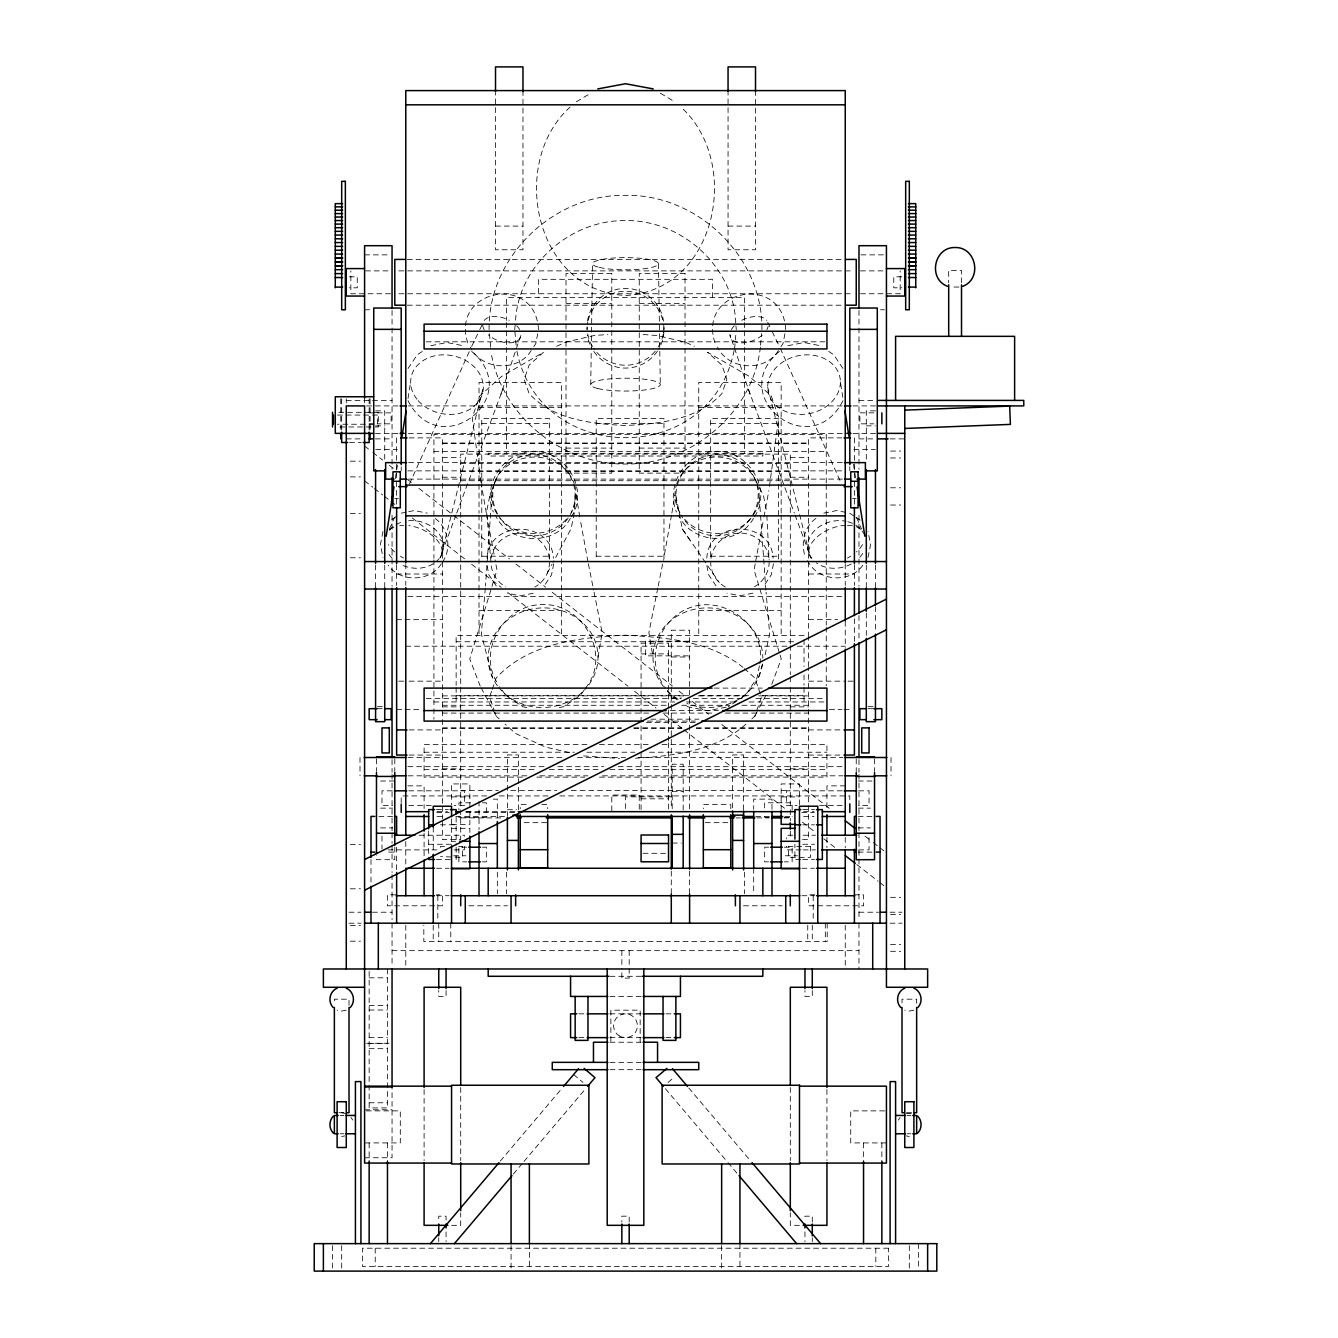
<?xml version="1.0" encoding="UTF-8"?>
<svg xmlns="http://www.w3.org/2000/svg" width="1338" height="1338" viewBox="0 0 1338 1338"><rect width="100%" height="100%" fill="white"/><g stroke="black" fill="none" stroke-linecap="round" stroke-linejoin="round"><path stroke-width="0.75" stroke-dasharray="5 3.75" d="M590.727 384.625L592.55 263.72M575.123 495.478L574.437 512.186L571.092 528.727L552.995 562.495M491.849 495.645L485.493 586.061M485.309 588.151L481.329 633.928L492.384 677.245M489.089 329.683C487.952 257.063 553.363 193.993 625.515 195.348C697.667 193.993 763.061 257.063 761.924 329.683M514.729 329.683L515.398 322.107M515.565 320.217C518.809 264.807 570.64 219.8 625.515 220.586C681.811 219.683 734.361 267.115 735.783 323.997M734.612 348.633L735.783 335.37M760.369 347.178C753.21 412.974 691.094 464.838 625.515 464.035C561.726 464.721 501.917 416.202 491.163 353.015M760.553 345.237L761.59 333.58M769.434 486.497L778.766 417.489L771.273 395.931L749.497 376.496L707.501 352.262L721.901 365.107L726.869 379.373L721.901 393.623C697.583 419.848 659.316 423.929 625.515 425.484C591.714 423.929 553.447 419.848 529.129 393.623L524.162 379.373L529.129 365.107L543.512 352.262L501.516 376.496L479.757 395.931L472.247 417.489L481.044 482.449M395.295 478.67L397.587 464.286M408.006 398.507L410.615 382.066M598.036 657.142L602.15 632.707L594.039 592.149M671.525 515.08L663.882 557.678M671.877 513.056L674.971 494.809M755.201 563.883L754.047 569.988L779.435 653.011M755.569 561.843L763.563 519.077M763.948 517.037L768.882 490.561M382.986 531.487L380.41 544.449L382.986 557.411M487.082 558.247C488.704 519.562 551.741 519.562 553.363 558.247M537.742 333.697L535.752 343.699L532.34 348.8M553.731 563.8L551.524 574.922L544.181 585.91M706.815 558.18C708.438 519.479 771.474 519.479 773.096 558.18M784.938 333.697L782.947 343.699L779.536 348.8M773.464 563.733L771.257 574.838L763.914 585.827M759.399 665.822L756.974 678.015L745.467 695.242L728.223 706.748M759.8 663.782C766.791 625.548 722.788 593.286 687.581 608.623C659.199 620.564 645.184 659.182 663.447 684.905M868.028 557.411L870.62 544.449L868.028 531.487M657.794 588.101L648.88 632.707L652.994 657.142M658.212 586.077L663.481 559.702M765.102 654.834L769.685 633.928L766.072 592.299M441.155 555.421L483.336 387.167M734.11 350.472C711.147 467.815 537.592 466.243 516.418 348.633M758.646 677.245L762.409 664.183M456.71 513.09L500.93 394.292L521.067 334.634A20.137 11.607 22.2 0 1 509.243 342.846A20.137 11.607 22.2 0 1 488.37 334.818M500.93 394.292L502.653 389.224M491.548 691.345L489.557 697.065L494.207 710.461M492.217 689.421L496.214 677.948C528.828 642.758 580.174 637.289 625.515 635.199C665.755 637.406 710.528 640.986 742.925 667.344M751.839 718.841L754.816 716.198L756.154 712.368M756.806 710.461L761.473 697.065L754.816 677.948L744.413 668.666M455.974 515.046L440.035 557.879A29.302 16.876 22.2 0 0 435.82 538.746A29.302 16.876 22.2 0 0 408.843 525.633M492.601 488.153L489.942 495.093L486.614 511.634L490.946 561.776A29.302 28.834 11.6 0 0 505.597 586.864M493.27 486.413L495.913 479.456M389.375 529.112L394.426 517.789M409.528 483.821L470.759 348.315M471.645 346.442L478.837 331.59M479.723 329.733L483.319 322.307M754.816 716.198L758.579 709.123M759.516 707.35L767.042 693.218M771.742 684.387L781.241 658.948L780.037 655.001M547.275 573.166L552.042 564.268M408.073 368.502L417.205 354.838L422.323 351.409M531.219 350.489C518.057 372.449 481.178 370.275 470.34 347.094M441.389 563.683C430.418 581.997 400.33 582.682 388.237 565.255M442.426 562.111C452.127 548.914 448.33 527.808 435.101 518.391M570.322 518.375C555.153 546.807 508.54 544.516 495.478 515.214M571.376 516.803C589.422 489.859 565.957 450.655 533.962 451.274C503.841 451.207 481.764 484.239 493.354 512.036M778.415 350.489C765.252 372.449 728.374 370.275 717.536 347.094M584.121 690.074L580.659 695.242L563.432 706.748L559.368 707.551M585.258 688.351C612.051 656.423 584.171 603.572 543.111 604.592C503.908 603.739 475.525 652.526 498.656 684.905M753.428 518.375C738.258 546.807 691.646 544.516 678.583 515.214M754.498 516.803C772.528 489.859 749.063 450.655 717.068 451.274C686.946 451.207 664.869 484.239 676.459 512.036M842.957 400.731C810.761 464.035 725.045 396.516 779.385 351.409M862.793 565.255C849.747 584.02 817.317 581.311 807.533 560.555M898.333 1120.057L900.056 1117.481M570.122 107.073C508.256 162.784 534.782 290.982 625.515 295.481C716.231 290.982 742.757 162.784 680.891 107.073M500.328 1161.066L562.194 1088.028M513.324 1174.078L523.024 1162.622M524.028 1161.434L585.626 1088.697M745.902 724.159C716.399 750.718 673.767 756.054 635.517 758.228M668.08 1082.425L674.285 1077.174M391.9 519.445L398.189 515.247M815.929 518.391C803.837 526.888 800.559 543.914 805.443 557.411M576.344 101.805L590.643 93.208M556.591 346.308L565.941 342.06L594.189 335.504L607.887 334.517M430.869 345.706L446.976 342.511L463.099 345.706M958.961 287.034L951.251 287.034M787.931 345.706L804.038 342.511L820.161 345.706M401.316 513.14L406.869 512.036M408.726 511.668L414.278 510.564L427.24 513.14M823.773 513.14L836.735 510.564L846.001 512.404M533.193 593.252L520.231 595.828L507.269 593.252M752.926 593.169L739.947 595.761L726.986 593.169M726.2 707.15L707.902 710.796L687.581 706.748L684.136 704.44M346.241 1010.173L341.692 1011.093L337.143 1010.173M913.887 1010.173L909.322 1011.093L904.772 1010.173M341.692 1136.514L344.736 1135.912M906.294 1113.316L913.887 1113.617M495.512 226.089L522.974 226.089M728.056 226.089L755.518 226.089M364.588 254.856L390.094 254.856M860.936 254.856L884.485 254.856M407.321 259.421L843.693 259.421M365.475 270.878L390.529 270.878M398.891 270.878L852.139 270.878M860.485 270.878L885.555 270.878M349.268 276.815L357.263 276.815L357.263 287.804L349.268 287.804M901.762 276.815L893.767 276.815L893.767 287.804L901.762 287.804M390.529 293.758L350.857 293.758L350.857 270.878M398.891 293.758L852.139 293.758M860.485 293.758L900.173 293.758L900.173 270.878M566.007 303.592L611.784 303.592M639.246 303.592L685.023 303.592M407.321 305.198L843.693 305.198M364.588 309.78L370.475 309.78M880.555 309.78L884.485 309.78M426.186 341.826L824.844 341.826M346.274 400.413L392.051 400.413M858.979 400.413L875.621 400.413M366.662 405.916L397.988 405.916M408.425 405.916L842.606 405.916M853.042 405.916L875.621 405.916M479.021 407.505L561.425 407.505M698.754 407.438L781.158 407.438M375.577 410.85L384.725 410.85L384.725 460.841M875.453 410.85L866.305 410.85L866.305 460.841M338.782 412.321L378.32 412.321L378.32 426.973L338.782 426.973M369.154 412.857L375.158 412.857M377.149 412.857L391.131 412.857L391.131 423.845L377.149 423.845M873.881 412.857L859.882 412.857L859.882 423.845L873.881 423.845M337.444 415.064L377.4 415.064L377.4 424.23L337.444 424.23M481.764 423.594L549.517 423.594M596.213 423.594L663.966 423.594M710.662 423.594L778.415 423.594M369.154 423.845L375.158 423.845M375.577 425.852L384.725 425.852M866.305 425.852L875.453 425.852M375.409 433.378L397.988 433.378M408.425 433.378L842.606 433.378M853.042 433.378L875.621 433.378M409.11 437.877L442.41 437.877L442.41 804.305M841.92 437.877L808.62 437.877L808.62 634.864M346.274 438.881L360.842 438.881M375.409 438.881L392.051 438.881M858.979 438.881L875.621 438.881M890.188 438.881L904.756 438.881M349.536 442.527L361.31 442.527M442.41 443.012L808.62 443.012M442.41 443.647L808.62 443.647M566.007 448.096L611.784 448.096M639.246 448.096L685.023 448.096M375.694 449.535L397.286 449.535M853.744 449.535L875.32 449.535M890.506 451.073L900.675 451.073M433.93 451.625L826.248 451.625M442.41 457.629L460.707 457.629M790.306 457.629L808.62 457.629M890.506 457.981L900.675 457.981M350.339 461.175L360.507 461.175M408.592 462.63L842.438 462.63M460.707 463.517L790.306 463.517M407.873 470.859L843.157 470.859M460.707 471.327L790.306 471.327M350.339 476.897L360.507 476.897M442.41 477.231L460.707 477.231M790.306 477.231L808.62 477.231M408.592 479.104L842.438 479.104M460.707 480.727L790.306 480.727M890.506 487.801L900.675 487.801M394.794 498.355L398.456 498.355M852.574 498.355L856.236 498.355M890.506 505.028L900.675 505.028M350.339 513.541L360.507 513.541M481.764 556.223L549.517 556.223M596.213 556.223L663.966 556.223M710.662 556.223L778.415 556.223M350.339 557.779L360.507 557.779M396.633 574.002L442.41 574.002M808.62 574.002L854.397 574.002M407.873 596.43L843.157 596.43M479.021 610.446L561.425 610.446M698.754 610.362L781.158 610.362M396.633 619.645L402.872 619.645M404.946 619.645L442.41 619.645M808.62 619.645L837.755 619.645M804.038 635.466L456.141 635.466L456.141 685.34M689.605 641.203L645.652 641.203L645.652 655.854L689.605 655.854M456.141 641.738L793.618 641.738M405.782 646.204L786.928 646.204M797.331 646.204L845.248 646.204M641.069 653.897L668.548 653.897M671.291 656.991L689.605 656.991M398.707 681.159L407.036 681.159M409.11 681.159L442.41 681.159M808.62 681.159L846.068 681.159M848.158 681.159L854.397 681.159M714.224 688.1L762.225 688.1M456.141 695.693L689.455 695.693M699.874 695.693L751.956 695.693M762.376 695.693L804.038 695.693M442.41 695.877L683.768 695.877M698.336 695.877L746.203 695.877M758.679 695.877L808.62 695.877M671.291 698.051L681.46 698.051M426.186 698.603L680.825 698.603M693.352 698.603L743.443 698.603M755.97 698.603L824.844 698.603M433.93 701.965L674.887 701.965M686.427 701.965L736.519 701.965M749.029 701.965L824.158 701.965M442.41 705.277L667.127 705.277M681.694 705.277L729.544 705.277M742.038 705.277L808.62 705.277M377.4 706.665L382.885 706.665M868.128 706.665L873.63 706.665M442.41 706.865L460.707 706.865M790.306 706.865L808.62 706.865M377.149 708.672L383.136 708.672M867.877 708.672L873.881 708.672M396.633 709.424L402.872 709.424M404.946 709.424L421.604 709.424M829.426 709.424L841.92 709.424M843.994 709.424L852.323 709.424M670.388 710.595L718.389 710.595M442.41 713.087L650.485 713.087M662.962 713.087L712.903 713.087M725.397 713.087L808.62 713.087M650.954 719.175L698.954 719.175M647.425 721.098L695.442 721.098M646.321 722.47L696.262 722.47M442.41 727.788L621.35 727.788M633.827 727.788L681.694 727.788M696.262 727.788L808.62 727.788M442.41 728.407L621.35 728.407M633.827 728.407L681.694 728.407M696.262 728.407L808.62 728.407M409.11 729.912L442.41 729.912M808.62 729.912L841.92 729.912M586.897 744.497L424.096 744.497L424.096 777.127L524.279 777.127M599.424 744.497L649.515 744.497M662.042 744.497L826.934 744.497L826.934 777.127L599.424 777.127M424.096 752.224L574.37 752.224M586.897 752.224L634.898 752.224M649.515 752.224L826.934 752.224M409.11 755.067L442.41 755.067M808.62 755.067L841.92 755.067M408.09 757.509L562.796 757.509M577.431 757.509L625.515 757.509M638.059 757.509L842.94 757.509M407.873 766.674L545.319 766.674M557.829 766.674L603.639 766.674M618.223 766.674L843.157 766.674M442.41 768.798L460.707 768.798M790.306 768.798L808.62 768.798M424.096 769.383L536.806 769.383M549.333 769.383L599.424 769.383M609.86 769.383L826.934 769.383M408.09 775.823L527.256 775.823M539.799 775.823L587.884 775.823M602.518 775.823L842.94 775.823M536.806 777.127L584.806 777.127M380.561 781.007L394.794 781.007M858.26 781.007L874.534 781.007M407.822 785.858L424.096 785.858L424.096 808.52M845.248 785.858L826.934 785.858L826.934 808.52M460.707 790.44L498.271 790.44M510.781 790.44L556.675 790.44M571.276 790.44L790.306 790.44M392.285 790.825L381.982 790.825L381.982 805.476L392.285 805.476M408.759 790.825L464.37 790.825L464.37 805.476L454.084 805.476M842.271 790.825L786.644 790.825L786.644 805.476L796.946 805.476M858.745 790.825L869.048 790.825L869.048 805.476L858.745 805.476M672.211 791.31L683.183 791.31M486.748 795.926L401.199 795.926L401.199 804.171M499.275 795.926L549.349 795.926M559.786 795.926L849.814 795.926L849.814 804.171M451.558 796.913L469.872 796.913M671.291 796.846L625.515 796.846L625.515 810.51M781.158 796.913L799.472 796.913M641.069 798.819L668.548 798.819M493.27 799.137L497.335 799.137L497.335 819.475M470.658 802.8L458.884 802.8L458.884 810.126M482.433 802.8L486.346 802.8L486.346 817.451L458.884 817.451L458.884 816.481M526.118 804.623L520.231 804.623L520.231 808.721M541.806 804.623L547.694 804.623L547.694 808.721M408.759 805.476L431.421 805.476M819.609 805.476L842.271 805.476M380.561 808.135L392.753 808.135M858.26 808.135L870.469 808.135M436.523 809.624L448.297 809.624M507.403 809.741L516.568 809.741M802.733 809.624L814.508 809.624M465.808 811.38L469.872 811.38M437.024 811.664L447.444 811.664M466.176 811.664L516.167 811.664M803.586 811.664L814.006 811.664M436.673 812.417L449.2 812.417M465.892 812.417L515.966 812.417M801.83 812.417L814.34 812.417M378.905 816.414L392.87 816.414M437.024 816.464L443.279 816.464M455.773 816.464L505.747 816.464M755.686 816.464L770.27 816.464M784.837 816.464L793.166 816.464M803.586 816.464L814.006 816.464M858.143 816.414L872.125 816.414M768.597 817.451L764.667 817.451L764.667 813.788M784.285 817.451L792.146 817.451L792.146 816.481M460.707 817.903L502.436 817.903M736.067 817.903L740.249 817.903M756.94 817.903L769.45 817.903M784.051 817.903L790.306 817.903M524.145 822.669L547.694 822.669M705.293 822.669L730.799 822.669M451.558 824.359L469.872 824.359L469.872 783.934L451.558 783.934L451.558 804.74M440.436 824.81L456.141 824.81M802.733 824.81L814.508 824.81M380.561 827.904L392.753 827.904M858.26 827.904L870.469 827.904M451.558 828.322L469.872 828.322L469.872 834.21M419.062 835.23L464.37 835.23L464.37 836.217M792.832 835.23L786.644 835.23L786.644 838.893M803.135 835.23L815.494 835.23M802.516 839.562L808.62 839.562L808.62 667.511M451.558 841.301L455.622 841.301M672.211 843.057L681.36 843.057M428.678 844.261L452.211 844.261M802.733 844.261L814.508 844.261M350.339 844.579L360.507 844.579M444.567 846.369L440.57 846.369L440.57 849.128M458.549 846.369L462.547 846.369L462.547 857.357L440.57 856.621M466.728 847.205L458.884 847.205L458.884 861.856L466.728 861.856M482.433 847.205L486.346 847.205L486.346 861.856L482.433 861.856M768.597 847.205L764.667 847.205L764.667 861.856L768.597 861.856M784.285 847.205L792.146 847.205L792.146 861.856L784.285 861.856M388.154 849.881L437.593 849.881M454.084 849.881L464.37 849.881L464.37 846.218M801.061 849.881L786.644 849.881L786.644 846.218M803.135 849.881L815.494 849.881M858.745 849.881L869.048 849.881L869.048 836.217M388.706 852.105L396.633 852.105M858.143 852.105L872.125 852.105M643.043 853.293L666.575 853.293M453.599 855.785L465.808 855.785M785.222 855.785L797.431 855.785M436.523 859.464L452.211 859.464M800.776 859.464L794.889 859.464L794.889 844.261M802.733 859.464L814.508 859.464M436.623 868.262L449.133 868.262M801.88 868.262L814.407 868.262M350.339 888.8L360.507 888.8M395.613 894.804L387.468 894.804L387.468 905.793L442.41 905.793L442.41 894.804L436.305 894.804M814.725 894.804L808.62 894.804L808.62 905.793L863.545 905.793L863.545 894.804L855.417 894.804M436.623 895.724L449.133 895.724M801.88 895.724L814.407 895.724M890.506 897.33L900.675 897.33M468.852 905.793L507.503 905.793M743.51 905.793L782.178 905.793M349.017 912.215L361.009 912.215M372.432 912.215L392.051 912.215M858.979 912.215L878.598 912.215M890.021 912.215L902.013 912.215M890.506 914.54L900.675 914.54M349.017 923.187L361.009 923.187M890.021 923.187L902.013 923.187M350.339 925.461L360.507 925.461M350.339 941.183L360.507 941.183M890.506 944.377L900.675 944.377M392.051 950.666L858.979 950.666M890.506 951.285L900.675 951.285M609.961 976.288L641.053 976.288M369.154 977.827L387.468 977.827M609.961 996.442L641.053 996.442M369.154 1005.457L387.468 1005.457M369.154 1010.006L387.468 1010.006M578.869 1013.836L585.091 1013.836M609.961 1013.836L641.053 1013.836M665.939 1013.836L672.144 1013.836M369.154 1037.636L387.468 1037.636M578.869 1037.636L585.091 1037.636M609.961 1037.636L641.053 1037.636M665.939 1037.636L672.144 1037.636M610.011 1042.218L641.019 1042.218M366.545 1043.272L390.094 1043.272M369.154 1043.523L387.468 1043.523M369.154 1048.674L387.468 1048.674M610.011 1062.355L641.019 1062.355M610.044 1069.681L640.986 1069.681M369.154 1102.78L387.468 1102.78M364.588 1109.787L392.051 1109.787M366.344 1110.875L400.296 1110.875L400.296 1142.92L362.782 1142.92M884.686 1110.875L850.734 1110.875L850.734 1142.92L888.248 1142.92M338.899 1112.714L344.502 1112.714M906.528 1112.714L912.131 1112.714M340.12 1115.457L343.933 1115.457M907.08 1115.457L910.91 1115.457M340.12 1133.771L343.933 1133.771M907.08 1133.771L910.91 1133.771M364.588 1157.755L392.051 1157.755L392.051 1086.941M451.558 1225.324L460.707 1225.324L460.707 1212.797M799.472 1225.324L790.306 1225.324L790.306 1212.797M643.126 334.517L656.824 335.504L685.089 342.06L694.422 346.308M583.502 755.92L619.511 758.512M526.854 707.551L522.79 706.748L505.563 695.242L499.81 686.628M906.294 1135.912L909.322 1136.514M341.692 1112.714L346.241 1113.617M569.536 752.675L545.603 747.122L515.515 733.441L505.128 724.159M660.387 93.208L674.67 101.805M828.69 351.409L833.825 354.838L842.957 368.502M849.697 513.14L854.413 516.301M855.986 517.338L860.685 520.499M471.645 351.409C525.968 396.516 440.269 464.035 408.073 400.731M677.245 699.841L670.355 695.242L664.601 686.628M364.588 446.006L371.161 451.14M372.817 452.428L382.685 460.121M389.274 465.256L395.864 470.391M407.388 479.372L412.321 483.235M418.911 488.37L451.826 514.026M453.482 515.314L509.444 558.95M516.033 564.084L545.67 587.181M552.26 592.316L672.429 686.009M679.018 691.144L685.608 696.278M692.181 701.413L708.655 714.241M721.818 724.51L830.463 809.206M865.034 836.166L871.623 841.301M873.279 842.589L878.213 846.436M879.852 847.707L884.803 851.57M364.588 480.844L372.817 487.249M374.456 488.537L382.685 494.96M384.341 496.231L389.274 500.094M390.93 501.365L395.864 505.229M412.321 518.057L465.005 559.117M471.595 564.251L501.215 587.365M507.804 592.5L627.974 686.177M634.563 691.311L655.971 708.003M664.2 714.408L682.313 728.541M683.952 729.812L786.025 809.39M802.482 822.218L814.006 831.199M823.89 838.909L835.414 847.891M856.805 864.565L878.213 881.257M879.852 882.545L884.803 886.392M573.634 1074.548L582.933 1082.425M492.451 709.123L496.214 716.198L499.174 718.841M688.819 1088.028L750.685 1161.066M665.404 1088.697L726.986 1161.434M728.006 1162.622L737.706 1174.078M675.941 495.645L682.263 528.878L719.275 582.498M682.263 528.878L691.763 542.81M715.997 585.827L708.655 574.838L706.079 561.876M496.264 585.91L488.922 574.922L486.346 561.96M350.974 1117.481L352.697 1120.057M480.225 686.143L469.772 658.948L496.967 569.988L495.06 559.802M481.162 687.916L491.514 707.35M755.067 479.305L758.73 486.246M759.649 487.969L763.312 494.909L766.657 511.434M767.711 322.307L771.29 329.733M772.193 331.59L779.368 346.442M780.271 348.315L841.485 483.821M856.604 517.789L861.639 529.112M748.377 389.224L794.32 513.09M795.04 515.046L810.995 557.879A29.302 16.876 -22.2 0 1 816.414 537.558A29.302 16.876 -22.2 0 1 845.716 525.316M494.876 712.368L496.214 716.198M750.1 394.292L729.946 334.634A20.137 11.607 -22.2 0 0 741.77 342.846A20.137 11.607 -22.2 0 0 762.66 334.818M767.678 387.167L809.858 555.421M587.951 561.743L580.174 519.144M588.352 563.766L593.637 590.125M785.724 329.683C782.596 272.383 696.245 289.56 715.278 343.699M538.528 329.683C535.401 272.383 449.05 289.56 468.083 343.699M486.33 512.972L481.312 484.473M486.698 514.996L494.692 557.779M576.059 494.809L579.839 517.12M840.398 382.066A36.628 29.469 -11.6 0 1 785.858 411.586A36.628 29.469 -11.6 0 1 785.858 360.19A36.628 29.469 -11.6 0 1 840.398 382.066L843.007 398.507M853.443 464.286L855.718 478.67M735.95 325.903L736.285 329.683M514.896 331.573L516.251 346.743M489.44 333.58L490.829 349.118M765.888 590.225L759.164 495.645M766.858 515.448L769.099 559.568M658.463 263.72L660.303 384.625M961.52 282.77L961.52 270.41L948.692 270.41L948.692 282.77M918.487 1243.638L918.487 1269.143M916.647 1003.316L916.647 999.185L902.013 999.185L902.013 1005.373M909.322 1245.594L909.322 1269.143M891.024 757.509L891.024 775.823M881.859 1142.92L881.859 1161.417M875.805 1248.203L875.805 1266.517M875.453 565.004L875.453 587.917M875.453 606.666L875.453 632.088M874.534 758.847L874.534 771.508M866.305 565.004L866.305 587.917M866.305 612.921L866.305 637.908M863.545 1142.92L863.545 1161.417M858.979 310.466L858.979 469.253M858.979 515.23L858.979 586.261M858.979 615.513L858.979 640.584M858.979 759.683L858.979 772.227M858.979 774.301L858.979 830.714M858.979 832.805L858.979 919.524M858.979 923.187L858.979 968.98M856.236 758.847L856.236 771.508M854.397 437.877L854.397 505.329M854.397 564.72L854.397 585.509M854.397 618.775L854.397 642.758M849.814 466.694L849.814 470.859M845.248 563.783L845.248 585.442M845.248 621.317L845.248 647.927M845.248 837.371L845.248 847.656M845.248 925.277L845.248 966.889M827.202 923.187L827.202 941.5L423.828 941.5L423.828 925.227M826.934 837.371L826.934 847.656M826.934 1089.6L826.934 1160.598M826.248 482.968L826.248 434.398L433.93 434.398L433.93 482.968M826.248 484.557L826.248 558.23M826.248 559.819L826.248 625.114M826.248 627.204L826.248 656.473M826.248 658.062L826.248 685.742M825.312 923.187L825.312 941.5M813.203 895.724L813.203 919.273M812.283 925.227L812.283 941.5M812.283 990.555L812.283 996.442L804.958 996.442L804.958 990.555M812.283 1222.046L812.283 1216.175L804.958 1216.175L804.958 1220.089M812.283 1237.75L812.283 1241.664M808.62 635.416L808.62 666.608M807.751 925.227L807.751 941.5M804.958 1231.863L804.958 1241.664M804.038 639.631L804.038 666.659M804.038 674.921L804.038 685.34M804.038 687.381L804.038 701.965M799.472 804.74L799.472 783.934L781.158 783.934L781.158 809.423M792.146 810.126L792.146 802.8L764.667 802.8L764.667 810.126M790.306 643.829L790.306 454.117L460.707 454.117L460.707 685.491M790.306 645.451L790.306 674.687M790.306 676.76L790.306 685.491M790.306 687.197L790.306 820.896M790.306 831.216L790.306 839.562M790.306 1087.51L790.306 1160.598M781.158 513.14L781.158 382.384L698.754 382.384L698.754 513.14M781.158 515.03L781.158 635.416M778.415 559.15L778.415 418.577L710.662 418.577L710.662 559.15M771.993 809.306L771.993 799.137L753.695 799.137L753.695 809.306M755.518 90.599L755.518 249.771L728.056 249.771L728.056 92.657M753.695 868.262L753.695 893.767M744.53 320.468L744.53 297.638L506.483 297.638L506.483 320.468M744.53 322.542L744.53 328.763M744.53 330.837L744.53 345.371M744.53 347.445L744.53 453.281M744.53 872.192L744.53 893.767M743.61 809.741L743.61 754.933L732.622 754.933L732.622 809.741M739.947 1243.638L739.947 1269.143M730.799 808.721L730.799 804.623L703.336 804.623L703.336 808.721M721.65 1245.594L721.65 1269.143M712.485 297.638L712.485 279.324L538.528 279.324L538.528 297.638M698.754 515.03L698.754 635.416M689.605 808.921L689.605 630.215L671.291 630.215L671.291 808.921M689.605 871.071L689.605 894.102M683.183 809.975L683.183 764.215L672.211 764.215L672.211 809.975M671.291 871.071L671.291 894.102M668.548 707.852L668.548 643.177L641.069 643.177L641.069 809.54M668.548 709.926L668.548 741.051M668.548 742.774L668.548 809.54M663.966 559.15L663.966 418.577L596.213 418.577L596.213 559.15M640.166 1042.218L640.166 1010.173L610.864 1010.173L610.864 1042.218M639.246 809.256L639.246 795.023L611.784 795.023L611.784 813.337M629.178 950.666L629.178 966.354M629.178 968.311L629.178 978.128L621.852 978.128L621.852 968.311M629.178 1222.046L629.178 1216.175L621.852 1216.175L621.852 1222.046M621.852 950.666L621.852 966.354M587.064 326.823L587.064 329.683A38.451 38.401 0 0 1 587.8 322.19M561.425 513.207L561.425 382.451L479.021 382.451L479.021 513.207M561.425 515.097L561.425 635.5M549.517 559.15L549.517 418.577L481.764 418.577L481.764 559.15M529.38 1243.638L529.38 1269.143M522.974 90.599L522.974 249.771L495.512 249.771L495.512 92.657M518.391 809.741L518.391 754.933L507.403 754.933L507.403 815.963M511.066 1245.594L511.066 1269.143M506.483 322.542L506.483 328.763M506.483 330.837L506.483 345.371M506.483 347.445L506.483 453.281M506.483 872.192L506.483 893.767M497.335 872.192L497.335 893.767M479.021 515.097L479.021 635.5M479.021 801.178L479.021 829.644M460.707 687.197L460.707 839.562L442.41 839.562L442.41 820.779M460.707 1087.51L460.707 1160.598M456.141 687.381L456.141 701.965M456.141 817.217L456.141 845.198M456.141 847.238L456.141 859.464M451.558 818.756L451.558 845.231M450.772 923.187L450.772 941.5M446.072 990.555L446.072 996.442L438.747 996.442L438.747 990.555M446.072 1220.089L446.072 1216.175L438.747 1216.175L438.747 1222.046M446.072 1231.863L446.072 1241.664M442.41 806.162L442.41 818.823M438.747 923.187L438.747 941.5M438.747 1237.75L438.747 1241.664M437.827 895.724L437.827 919.273M433.93 484.557L433.93 558.23M433.93 559.819L433.93 707.702M433.93 708.722L433.93 719.175M433.244 827.118L433.244 852.172M433.211 925.227L433.211 941.5M428.678 830.931L428.678 859.464M424.096 833.24L424.096 857.959M424.096 1089.6L424.096 1160.598M405.782 563.783L405.782 585.442M405.782 841.485L405.782 866.204M405.782 925.277L405.782 966.889M401.199 466.694L401.199 470.859M396.633 437.877L396.633 505.329M396.633 564.72L396.633 585.509M396.633 847.205L396.633 870.386M394.794 758.847L394.794 771.508M394.794 847.171L394.794 859.698L376.48 859.698L376.48 855.517M392.051 310.466L392.051 469.253M392.051 515.23L392.051 586.261M392.051 759.683L392.051 772.227M392.051 774.301L392.051 830.714M392.051 832.805L392.051 843.258M392.051 845.348L392.051 872.51M392.051 874.6L392.051 919.524M392.051 923.187L392.051 966.889M387.468 968.98L387.468 1107.931L369.154 1107.931L369.154 968.98M387.468 1142.92L387.468 1161.417M384.725 565.004L384.725 587.917M381.982 836.217L381.982 848.894M376.48 758.847L376.48 771.508M375.577 565.004L375.577 587.917M375.225 1248.203L375.225 1266.517M370.994 859.531L370.994 884.602M370.074 398.791L370.074 429.314M369.154 398.841L369.154 430.05M369.154 1142.92L369.154 1161.417M364.588 398.791L364.588 402.855M360.006 757.509L360.006 775.823M349.017 1005.373L349.017 999.185L334.366 999.185L334.366 1003.316M346.274 398.791L346.274 402.855M341.692 398.841L341.692 430.05M341.692 1245.594L341.692 1269.143M340.772 398.791L340.772 429.314M332.543 1245.594L332.543 1269.143M862.492 544.583A29.302 16.876 -22.2 0 1 856.437 551.908M850.65 556.223A29.302 16.876 -22.2 0 1 847.406 558.097M847.406 525.299A29.302 16.876 -22.2 0 1 854.865 526.286M856.437 526.804A29.302 16.876 -22.2 0 1 862.492 531.002M768.112 326.372A20.137 11.607 -22.2 0 1 766.808 329.784M731.418 329.583A20.137 11.607 -22.2 0 1 734.311 325.753M741.77 320.3A20.137 11.607 -22.2 0 1 766.808 320.451M862.675 553.38A29.302 23.566 -11.6 0 1 858.845 558.331M851.269 563.984A29.302 23.566 -11.6 0 1 816.163 562.679M811.932 558.582A29.302 23.566 -11.6 0 1 814.022 531.203A29.302 23.566 -11.6 0 1 846.118 521.318M847.874 521.736A29.302 23.566 -11.6 0 1 863.612 533.477M756.957 484.925A41.194 40.508 -19 0 1 751.254 517.405M750.083 519.077A41.194 40.508 -19 0 1 680.774 514.695M679.068 511.149A41.194 40.508 -19 0 1 703.186 457.178A41.194 40.508 -19 0 1 756.405 483.001M769.199 561.575A29.302 28.8 -19 0 1 754.565 586.73M725.347 587.031A29.302 28.8 -19 0 1 710.712 562.177M710.963 558.431A29.302 28.8 -19 0 1 768.949 557.829M762.459 664.049A54.925 49.774 3.2 0 1 686.896 703.47M678.232 699.272A54.925 49.774 3.2 0 1 664.819 688.117M663.497 686.528A54.925 49.774 3.2 0 1 690.926 610.178A54.925 49.774 3.2 0 1 762.827 658.246M757.341 484.523A42.114 38.166 3.2 0 1 752.073 516.786M750.869 518.324A42.114 38.166 3.2 0 1 684.538 519.144M679.921 512.805A42.114 38.166 3.2 0 1 676.225 485.51M676.794 483.704A42.114 38.166 3.2 0 1 715.027 457.078A42.114 38.166 3.2 0 1 755.97 481.011M403.624 558.097A29.302 16.876 22.2 0 1 400.363 556.223M394.576 551.908A29.302 16.876 22.2 0 1 388.538 544.583M389.692 529.748A29.302 16.876 22.2 0 1 394.576 526.804M399.744 525.55A29.302 16.876 22.2 0 1 403.624 525.299M484.222 329.784A20.137 11.607 22.2 0 1 482.75 324.733M484.222 320.451A20.137 11.607 22.2 0 1 509.243 320.3M516.719 325.753A20.137 11.607 22.2 0 1 519.612 329.583M408.608 520.766A29.302 23.566 11.6 0 1 439.382 534.213A29.302 23.566 11.6 0 1 436.389 561.425M433.194 563.816A29.302 23.566 11.6 0 1 399.761 563.984M392.185 558.331A29.302 23.566 11.6 0 1 387.418 551.641M389.475 530.3A29.302 23.566 11.6 0 1 403.156 521.736M494.575 483.169A41.194 40.541 11.6 0 1 550.654 458.232A41.194 40.541 11.6 0 1 569.286 516.284M568.198 517.973A41.194 40.541 11.6 0 1 498.622 515.849M497.636 514.093A41.194 40.541 11.6 0 1 494.023 485.092M549.5 562.144A29.302 28.834 11.6 0 1 534.849 587.048M491.197 558.03A29.302 28.834 11.6 0 1 549.249 558.398M497.452 685.809A54.925 49.774 -3.2 0 1 508.574 619.327A54.925 49.774 -3.2 0 1 582.482 622.571A54.925 49.774 -3.2 0 1 584.84 689.639M581.946 692.499A54.925 49.774 -3.2 0 1 543.111 707.468M541.188 707.468A54.925 49.774 -3.2 0 1 498.706 687.414M574.788 485.51A42.114 38.166 -3.2 0 1 571.109 512.805M566.476 519.144A42.114 38.166 -3.2 0 1 497.836 515.197M496.799 513.558A42.114 38.166 -3.2 0 1 493.672 484.523M495.06 481.011A42.114 38.166 -3.2 0 1 536.003 457.078A42.114 38.166 -3.2 0 1 574.236 483.704M663.23 334.316A38.451 38.401 0 0 1 656.389 349.72M655.219 351.208A38.451 38.401 0 0 1 593.537 348.148M592.517 346.542A38.451 38.401 0 0 1 587.248 330.553M587.466 321.22A38.451 38.401 0 0 1 663.548 321.22M663.548 332.443A38.451 38.401 0 0 0 663.966 326.823L663.966 329.683A38.451 38.401 0 0 0 663.23 322.19M663.916 331.54A38.451 38.401 0 0 1 658.513 349.402M657.476 351.024A38.451 38.401 0 0 1 591.58 347.746M589.991 344.384A38.451 38.401 0 0 1 587.466 335.303M588.218 320.334A38.451 38.401 0 0 1 662.812 320.334M611.784 273.454L566.007 273.454L566.007 473.117L611.784 473.117L611.784 273.454M685.023 273.454L639.246 273.454L639.246 473.117L685.023 473.117L685.023 273.454M762.844 453.281L488.186 453.281L488.186 456.024L762.844 456.024L762.844 453.281M810.443 846.369L788.483 846.369L788.483 857.357L810.443 857.357L810.443 846.369M888.532 1248.203L362.481 1248.203L362.481 1266.517L888.532 1266.517L888.532 1248.203M619.561 1036.047A11.908 11.908 0 0 0 637.406 1025.728A11.908 11.908 0 0 0 619.561 1015.425A11.908 11.908 0 0 0 619.561 1036.047M418.142 400.647A36.628 29.469 11.6 0 0 480.576 398.339A36.628 29.469 11.6 0 0 442.242 354.871A36.628 29.469 11.6 0 0 418.142 400.647M597.919 388.522A34.788 6.422 0 0 0 657.66 387.083A34.788 6.422 0 0 0 620.966 378.253A34.788 6.422 0 0 0 597.919 388.522M599.357 267.416A32.965 6.088 0 0 0 655.955 266.045A32.965 6.088 0 0 0 621.217 257.682A32.965 6.088 0 0 0 599.357 267.416"/><path stroke-width="1.5" d="M386.18 536.237L393.991 486.898M401.818 437.559L406.05 410.85M350.104 1007.598C355.891 1001.844 353.801 991.291 346.241 988.18M333.279 1116.193C328.847 1120.809 328.847 1128.419 333.279 1133.035M917.751 1007.598C923.521 1001.844 921.43 991.291 913.887 988.18M917.751 1133.035C922.183 1128.419 922.183 1120.809 917.751 1116.193M430.401 1243.638L498.99 1162.655M563.549 1086.439L578.568 1068.711M454.402 1243.638L511.986 1175.65M587.599 1086.372L594.992 1077.642L584.137 1068.426M666.893 1068.426L656.021 1077.642L663.431 1086.372M962.808 286.282C982.56 278.772 976.222 246.894 955.115 247.53C933.991 246.894 927.652 278.772 947.404 286.282M337.143 988.18C329.6 991.291 327.492 1001.844 333.279 1007.598M904.772 988.18C897.229 991.291 895.139 1001.844 900.909 1007.598M364.588 859.548L886.442 599.09M364.588 890.238L886.442 629.78M597.785 88.91L625.515 83.742L653.245 88.91M904.756 410.13L1009.688 406.1L1010.391 424.397L904.756 428.461M405.782 104.816L845.248 104.816M342.612 203.627L335.286 203.627L335.286 287.804M908.418 203.627L915.744 203.627L915.744 287.804M335.286 206.872L342.612 206.888M908.418 206.888L915.744 206.872M335.286 210.217L342.612 210.183M908.418 210.183L915.744 210.217M335.286 213.595L342.612 213.578M908.418 213.578L915.744 213.595M335.286 217.024L342.612 217.04M908.418 217.04L915.744 217.024M335.286 220.553L342.612 220.536M908.418 220.536L915.744 220.553M335.286 224.082L342.612 224.098M908.418 224.082L915.744 224.098M335.286 227.694L342.612 227.711M908.418 227.711L915.744 227.694M335.286 231.34L342.612 231.374M908.418 231.34L915.744 231.374M335.286 235.07L342.612 235.036M908.418 235.036L915.744 235.07M335.286 238.783L342.612 238.8M908.418 238.8L915.744 238.783M335.286 242.546L342.612 242.579M908.418 242.579L915.744 242.546M335.286 246.359L342.612 246.376M908.418 246.359L915.744 246.376M335.286 250.189L342.612 250.206M908.418 250.206L915.744 250.189M335.286 254.053L342.612 254.069M908.418 254.069L915.744 254.053M405.23 259.421L394.794 259.421L394.794 305.198L405.23 305.198M845.783 259.421L856.236 259.421L856.236 305.198L845.783 305.198M364.588 268.587L346.274 268.587L346.274 296.049L364.588 296.049M886.442 268.587L904.756 268.587L904.756 296.049L886.442 296.049M335.286 269.691L342.612 269.674M908.418 269.691L915.744 269.674M335.286 273.621L342.612 273.604M908.418 273.621L915.744 273.604M335.286 277.535L342.612 277.535M908.418 277.535L915.744 277.535M335.286 287.101L342.612 287.101M908.418 287.101L915.744 287.101M373.737 329.365L401.199 329.365M849.814 329.365L877.293 329.365M424.096 331.239L826.934 331.239M373.553 396.75L335.286 396.75L335.286 433.378L373.553 433.378M877.695 400.413L1023.771 400.413L1023.771 405.916L877.695 405.916M400.062 405.916L406.334 405.916M844.696 405.916L850.951 405.916M400.062 433.378L404.243 433.378M846.787 433.378L850.951 433.378M877.695 433.378L904.756 433.378M400.781 437.877L407.036 437.877M843.994 437.877L850.232 437.877M369.154 438.881L373.319 438.881M877.695 438.881L888.098 438.881M347.579 442.527L341.692 442.527L341.692 432.124M363.267 442.527L369.154 442.527L369.154 432.124M406.501 462.63L385.645 462.63L385.645 479.104L393.991 479.104M844.529 462.63L865.385 462.63L865.385 479.104L857.039 479.104M385.511 470.859L373.737 470.859L373.737 308.041L401.199 308.041L401.199 464.621M865.519 470.859L877.293 470.859L877.293 308.041L849.814 308.041L849.814 464.621M400.246 479.104L406.501 479.104M844.529 479.104L850.784 479.104M392.971 481.295L400.296 481.295M850.734 481.295L858.059 481.295M405.782 485.075L845.248 485.075M398.707 486.614L407.036 486.614M843.994 486.614L852.323 486.614M405.782 515.866L845.248 515.866M364.588 561.559L886.442 561.559M364.588 589.021L886.442 589.021M712.134 688.1L424.096 688.1L424.096 721.098L643.26 721.098M768.48 688.1L826.934 688.1L826.934 721.098L701.697 721.098M377.149 708.672L369.154 708.672L369.154 719.66L377.149 719.66M385.143 708.672L391.131 708.672L391.131 719.66L385.143 719.66M865.887 708.672L859.882 708.672L859.882 719.66L865.887 719.66M873.881 708.672L881.859 708.672L881.859 719.66L873.881 719.66M424.096 710.595L666.207 710.595M722.57 710.595L826.934 710.595M396.633 729.912L407.036 729.912M843.994 729.912L854.397 729.912M407.036 755.067L396.633 755.067L396.633 587.583M843.994 755.067L854.397 755.067L854.397 643.729M376.48 756.89L394.794 756.89M856.236 756.89L874.534 756.89M364.187 757.509L405.999 757.509M845.031 757.509L886.843 757.509M364.187 775.823L376.731 775.823M393.456 775.823L405.999 775.823M845.031 775.823L857.574 775.823M874.299 775.823L886.843 775.823M376.48 776.441L394.794 776.441M856.236 776.441L874.534 776.441M394.342 790.825L406.702 790.825M844.328 790.825L856.688 790.825M434.549 809.624L428.678 809.624L428.678 828.891M450.254 809.624L456.141 809.624L456.141 813.688M800.776 809.624L794.889 809.624L794.889 839.077M816.464 809.624L822.352 809.624L822.352 859.464L816.464 859.464M405.782 811.664L428.695 811.664M455.773 811.664L459.938 811.664M518.258 811.664L795.257 811.664M822.335 811.664L845.248 811.664M512.906 815.16L518.391 815.16L518.391 869.951M732.622 815.16L743.61 815.16M374.74 816.414L370.994 816.414L370.994 857.474M395.647 816.414L396.633 816.414L396.633 834.895M405.782 816.464L428.695 816.464M516.167 816.464L734.863 816.464M743.192 816.464L753.595 816.464M772.344 816.464L782.763 816.464M822.335 816.464L845.248 816.464M855.367 816.414L854.397 816.414L854.397 834.895M876.273 816.414L880.036 816.414L880.036 923.187M517.037 817.903L521.218 817.903M546.239 817.903L671.408 817.903M688.1 817.903L704.775 817.903M729.812 817.903L733.993 817.903M742.322 817.903L754.849 817.903M771.541 817.903L781.961 817.903M795.391 824.359L781.158 824.359L781.158 810.627M428.678 824.81L434.549 824.81M794.889 824.81L800.776 824.81M816.464 824.81L822.352 824.81M795.391 828.322L781.158 828.322L781.158 868.747L799.472 868.747M376.48 833.24L394.794 833.24M856.236 833.24L874.534 833.24M672.211 834.343L683.183 834.343M394.342 835.23L414.931 835.23M821.666 835.23L856.688 835.23M507.403 840.415L518.391 840.415M732.622 840.415L743.61 840.415M459.703 841.301L469.872 841.301M781.158 841.301L799.472 841.301M479.021 843.542L497.335 843.542M641.069 843.492L668.548 843.492M753.695 843.542L771.993 843.542M468.685 847.205L480.459 847.205M770.554 847.205L782.329 847.205M520.231 849.697L547.694 849.697M703.336 849.697L730.799 849.697M821.666 849.881L856.688 849.881M370.994 852.105L374.74 852.105M854.397 852.105L855.367 852.105M876.273 852.105L880.036 852.105M428.678 859.464L434.549 859.464M468.685 861.856L480.459 861.856M770.554 861.856L782.329 861.856M434.532 868.262L405.782 868.262L405.782 895.724M451.224 868.262L799.789 868.262M816.498 868.262L845.248 868.262M451.558 868.747L469.872 868.747L469.872 836.166M396.215 895.724L434.532 895.724M451.224 895.724L799.789 895.724M816.498 895.724L854.815 895.724M364.588 912.215L370.475 912.215M880.555 912.215L886.442 912.215M364.588 923.187L886.442 923.187M608.874 976.288L488.186 976.288L488.186 968.98M642.156 976.288L762.844 976.288L762.844 968.98M364.588 987.277L323.378 987.277L323.378 968.98L927.635 968.98L927.635 987.277L886.442 987.277L886.442 245.69L858.979 245.69L858.979 308.376M607.887 996.442L570.573 996.442L570.573 976.288M643.126 996.442L680.44 996.442L680.44 976.288M576.795 1013.836L570.573 1013.836L570.573 1037.636L576.795 1037.636M587.165 1013.836L607.887 1013.836M643.126 1013.836L663.865 1013.836M674.218 1013.836L680.44 1013.836L680.44 1037.636L674.218 1037.636M587.165 1037.636L607.887 1037.636M643.126 1037.636L663.865 1037.636M607.937 1042.218L593.47 1042.218L593.47 1062.355M643.076 1042.218L657.56 1042.218L657.56 1062.355M607.97 1062.355L552.276 1062.355L552.276 1069.681L607.97 1069.681M643.043 1062.355L698.754 1062.355L698.754 1069.681L643.043 1069.681M364.588 1086.155L451.558 1086.155M799.472 1086.155L886.442 1086.155L886.442 1163.073L799.472 1163.073M364.588 1086.941L392.051 1086.941M336.507 1112.714L334.366 1112.714L334.366 1007.447M346.877 1112.714L349.017 1112.714L349.017 1007.447M904.154 1112.714L902.013 1112.714L902.013 1007.447M914.506 1112.714L916.647 1112.714L916.647 1007.447M338.196 1115.457L334.366 1115.457L334.366 1133.771L338.196 1133.771M345.856 1115.457L355.423 1115.457M895.59 1115.457L905.174 1115.457M912.817 1115.457L916.647 1115.457L916.647 1133.771L912.817 1133.771M345.856 1133.771L355.423 1133.771M895.59 1133.771L905.174 1133.771M451.558 1163.073L364.588 1163.073L364.588 405.916L346.274 405.916L346.274 968.98M447.896 1225.324L424.096 1225.324L424.096 1162.689M803.135 1225.324L826.934 1225.324L826.934 1162.689M845.282 820.763L855.166 828.456M845.282 855.584L855.166 863.294M672.462 1068.711L687.481 1086.439M752.04 1162.655L820.612 1243.638M739.044 1175.65L796.628 1243.638M844.964 410.85L849.212 437.559M857.022 486.898L864.85 536.237M1014.622 400.413L1014.622 336.34L895.59 336.34L895.59 400.413M961.52 284.827L961.52 336.34M948.692 284.827L948.692 336.34M927.635 1243.638L927.635 1271.1M904.756 405.916L904.756 968.98M895.59 1243.638L895.59 1081.589L890.105 1081.589L890.105 1243.638M881.859 412.857L881.859 423.845M881.859 1161.417L881.859 1243.638M875.453 469.605L875.453 563.331M875.453 587.917L875.453 605.01M875.453 634.162L875.453 721.667L866.305 721.667L866.305 638.326M874.534 772.544L874.534 859.698L856.236 859.698L856.236 772.544M872.711 923.187L872.711 968.98M866.305 469.605L866.305 563.331M866.305 587.917L866.305 611.249M863.545 1161.417L863.545 1243.638M858.979 477.616L858.979 504.777M858.979 588.352L858.979 613.423M858.979 642.675L858.979 757.592M854.397 507.42L854.397 563.566M854.397 587.583L854.397 615.681M854.397 849.262L854.397 923.187M849.814 804.171L849.814 812.417M845.248 562.529L845.248 90.599L405.782 90.599L405.782 562.529M845.248 587.516L845.248 620.849M845.248 649.181L845.248 835.297M845.248 849.73L845.248 895.724M826.934 814.708L826.934 835.297M826.934 849.73L826.934 895.724M826.934 1087.51L826.934 987.277L790.306 987.277L790.306 1085.419M817.769 923.187L817.769 806.229L799.472 806.229L799.472 923.187M812.283 968.98L812.283 988.598M812.283 1224.019L812.283 1235.794M804.958 968.98L804.958 988.598M804.958 1224.019L804.958 1227.933M790.306 822.853L790.306 829.192M790.306 894.804L790.306 905.793M790.306 1162.689L790.306 1210.706M785.724 895.724L785.724 923.187M771.993 811.346L771.993 895.724M762.844 868.262L762.844 895.724M755.518 91.703L755.518 66.9L728.056 66.9L728.056 91.703M753.695 811.346L753.695 868.262M743.61 811.012L743.61 869.951M739.947 895.724L739.947 923.187M739.947 1163.976L739.947 1243.638M735.382 894.804L735.382 905.793M732.622 811.012L732.622 869.951M730.799 814.641L730.799 867.743L703.336 867.743L703.336 814.641M721.65 1163.976L721.65 1243.638M689.605 814.792L689.605 869.165M689.605 894.018L689.605 923.187M683.183 816.08L683.183 868.262M675.874 996.442L675.874 1040.379L663.046 1040.379L663.046 996.442M672.211 816.08L672.211 868.262M671.291 814.792L671.291 869.165M671.291 894.018L671.291 923.187M643.829 968.98L643.829 1225.324L607.201 1225.324L607.201 968.98M629.178 1224.019L629.178 1243.638M621.852 1224.019L621.852 1243.638M587.967 996.442L587.967 1040.379L575.156 1040.379L575.156 996.442M547.694 814.641L547.694 867.743L520.231 867.743L520.231 814.641M529.38 1163.976L529.38 1243.638M522.974 91.703L522.974 66.9L495.512 66.9L495.512 91.703M515.648 894.804L515.648 905.793M511.066 895.724L511.066 923.187M511.066 1163.976L511.066 1243.638M507.403 817.184L507.403 869.951M497.335 821.499L497.335 868.262M488.186 868.262L488.186 895.724M479.021 831.667L479.021 895.724M465.29 895.724L465.29 923.187M460.707 894.804L460.707 905.793M460.707 1085.419L460.707 987.277L424.096 987.277L424.096 1087.51M460.707 1162.689L460.707 1210.706M451.558 816.665L451.558 806.229L433.244 806.229L433.244 827.118M451.558 845.917L451.558 923.187M446.072 968.98L446.072 988.598M446.072 1224.019L446.072 1227.933M438.747 968.98L438.747 988.598M438.747 1224.019L438.747 1235.794M433.244 854.263L433.244 923.187M424.096 814.708L424.096 831.182M424.096 860.016L424.096 895.724M405.782 587.516L405.782 835.297M401.199 804.171L401.199 812.417M396.633 507.42L396.633 563.566M396.633 872.409L396.633 923.187M394.794 772.544L394.794 845.098M392.051 308.376L392.051 245.69L364.588 245.69L364.588 398.222M392.051 477.616L392.051 504.777M392.051 588.352L392.051 757.592M392.051 968.98L392.051 1087.225M387.468 1161.417L387.468 1243.638M384.725 469.605L384.725 563.331M384.725 587.917L384.725 721.667L375.577 721.667L375.577 587.917M378.32 923.187L378.32 968.98M376.48 772.544L376.48 853.51M375.577 469.605L375.577 563.331M370.994 886.224L370.994 923.187M370.074 433.378L370.074 438.881M369.154 1161.417L369.154 1243.638M360.926 1243.638L360.926 1081.589L355.423 1081.589L355.423 1243.638M340.772 433.378L340.772 438.881M333.446 415.064L333.446 424.23M332.543 412.321L332.543 426.973M323.378 1243.638L323.378 1271.1M345.355 181.332L341.692 181.332L341.692 309.78L345.355 309.78L345.355 181.332M909.322 181.332L905.675 181.332L905.675 309.78L909.322 309.78L909.322 181.332M342.612 257.933L335.286 257.933L342.612 257.95M915.744 257.933L908.418 257.933L915.744 257.95M342.612 261.83L335.286 261.83L342.612 261.847M915.744 261.83L908.418 261.83L915.744 261.847M342.612 265.744L335.286 265.744L342.612 265.76M915.744 265.744L908.418 265.744L915.744 265.76M826.934 324.131L424.096 324.131L424.096 348.934L826.934 348.934L826.934 324.131M400.296 471.812L392.971 471.812L392.971 507.821L400.296 507.821L400.296 471.812M858.059 471.812L850.734 471.812L850.734 507.821L858.059 507.821L858.059 471.812M389.308 727.889L381.982 727.889L381.982 752.943L389.308 752.943L389.308 727.889M869.048 727.889L861.722 727.889L861.722 752.943L869.048 752.943L869.048 727.889M668.548 834.996L641.069 834.996L641.069 861.806L668.548 861.806L668.548 834.996M588.887 1085.252L451.558 1085.252L451.558 1163.976L588.887 1163.976L588.887 1085.252M799.472 1085.252L662.126 1085.252L662.126 1163.976L799.472 1163.976L799.472 1085.252M346.274 1101.726L337.109 1101.726L337.109 1147.502L346.274 1147.502L346.274 1101.726M913.904 1101.726L904.756 1101.726L904.756 1147.502L913.904 1147.502L913.904 1101.726M936.801 1243.638L314.229 1243.638L314.229 1271.1L936.801 1271.1L936.801 1243.638"/></g></svg>
